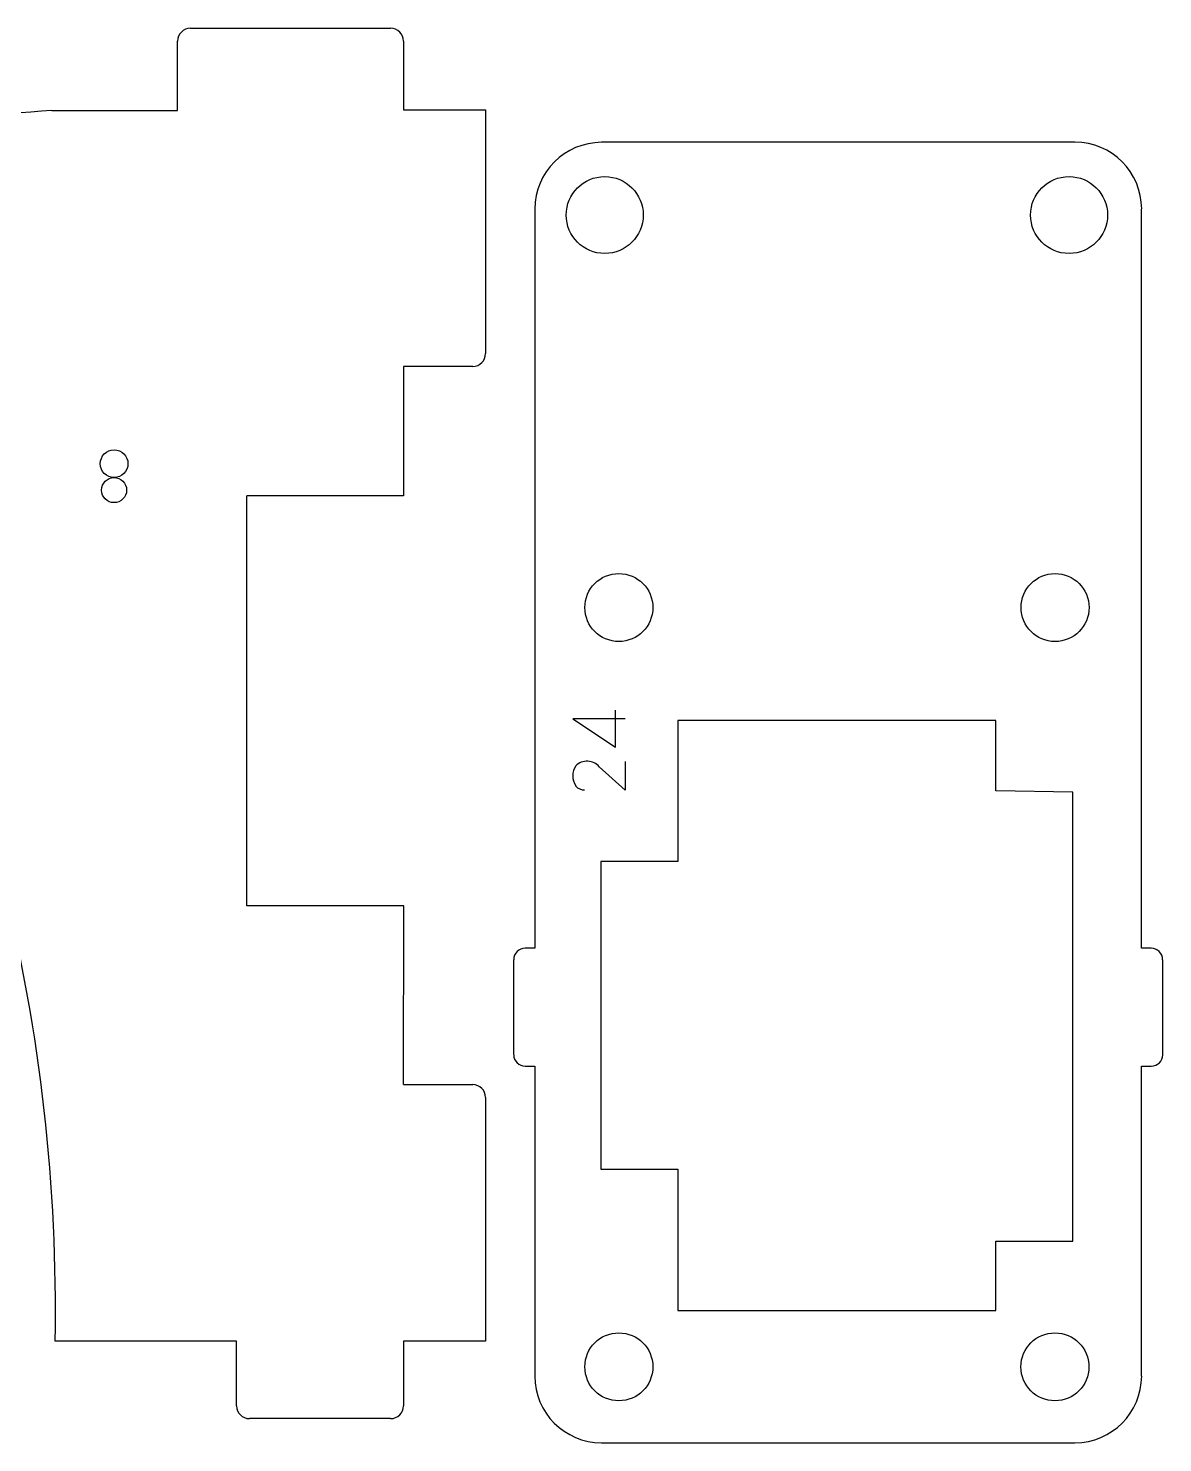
# Model space of a CAD drawing. Extents: x -0.7 to 36.3, y -28.5 to 29.4.
# Drawn here: x 27.22 to 36.06, y 18.34 to 29.36 of the extents above; entities that cross this region are included whole.
import ezdxf

# ---------------------------------------------------------------- set-up
doc = ezdxf.new("R2010")
doc.units = 0
for name, color, linetype in [('FIRST_CUTS', 1, 'CONTINUOUS'), ('LAYER_1', 3, 'CONTINUOUS'), ('VECTOR_ETCH', 5, 'CONTINUOUS')]:
    doc.layers.add(name, color=color, linetype=linetype)

msp = doc.modelspace()

# ---------------------------------------------------------------- linework, layer by layer
at = {"layer": 'FIRST_CUTS'}
for p, q in [((34.757, 23.969), (32.278, 23.969)), ((32.278, 23.969), (32.278, 22.869)), ((34.757, 23.419), (34.757, 23.969)), ((35.357, 23.409), (34.757, 23.419)), ((35.357, 19.909), (35.357, 23.409)), ((31.678, 22.869), (31.678, 20.469)), ((32.278, 22.869), (31.678, 22.869)), ((31.678, 20.469), (32.278, 20.469)), ((32.278, 20.469), (32.278, 19.369)), ((34.757, 19.369), (34.757, 19.909)), ((34.757, 19.909), (35.357, 19.909)), ((32.278, 19.369), (34.757, 19.369))]:
    msp.add_line(p, q, dxfattribs=at)
for centre, radius in [((31.708, 27.909), 0.3), ((35.327, 27.909), 0.3), ((31.818, 24.849), 0.265), ((35.218, 24.849), 0.265), ((31.818, 18.929), 0.265), ((35.217, 18.929), 0.265)]:
    msp.add_circle(centre, radius, dxfattribs=at)
at = {"layer": 'LAYER_1'}
for p, q in [((28.479, 29.365), (30.039, 29.365)), ((28.379, 28.725), (28.379, 29.265)), ((30.139, 29.265), (30.139, 28.729)), ((27.399, 28.725), (28.379, 28.725)), ((30.139, 28.729), (30.619, 28.729)), ((30.139, 28.729), (30.779, 28.729)), ((30.779, 28.729), (30.779, 26.829)), ((35.372, 28.476), (31.683, 28.476)), ((31.163, 27.956), (31.163, 22.885)), ((35.892, 22.193), (35.892, 27.956)), ((30.139, 26.729), (30.139, 25.721)), ((30.679, 26.729), (30.139, 26.729)), ((30.139, 25.721), (28.919, 25.721)), ((28.919, 22.522), (28.919, 25.721)), ((31.163, 22.885), (31.163, 22.193)), ((30.142, 22.522), (28.919, 22.522)), ((30.139, 21.129), (30.142, 22.522)), ((31.163, 22.193), (31.088, 22.193)), ((35.967, 22.193), (35.892, 22.193)), ((30.998, 22.103), (30.998, 21.363)), ((36.057, 21.363), (36.057, 22.103)), ((31.088, 21.273), (31.163, 21.273)), ((31.163, 21.273), (31.163, 18.857)), ((35.892, 18.857), (35.892, 21.273)), ((35.892, 21.273), (35.967, 21.273)), ((30.139, 21.129), (30.679, 21.129)), ((30.779, 21.029), (30.779, 19.129)), ((28.839, 19.129), (27.425, 19.129)), ((28.839, 18.625), (28.839, 19.129)), ((30.779, 19.129), (30.139, 19.129)), ((30.139, 19.129), (30.139, 18.625)), ((30.039, 18.525), (28.939, 18.525)), ((31.683, 18.337), (35.372, 18.337))]:
    msp.add_line(p, q, dxfattribs=at)
for centre, radius, start, end in [((28.479, 29.265), 0.1, 90, 180), ((30.039, 29.265), 0.1, 359.9994, 90), ((29.495, 0.465), 28.337, 94.2421, 99.5494), ((31.685, 27.954), 0.522, 90.1847, 179.8153), ((35.371, 27.955), 0.522, 0.1762, 89.8238), ((30.679, 26.829), 0.1, 270, 0), ((13.506, 19.368), 13.921, 359.0158, 13.8496), ((31.089, 22.103), 0.0904, 90.2567, 179.7433), ((35.966, 22.103), 0.0903, 0.2077, 89.7923), ((31.089, 21.363), 0.0903, 180.2077, 269.7923), ((35.967, 21.363), 0.0902, 270.1587, 359.8413), ((30.679, 21.029), 0.1, 0, 90), ((31.684, 18.859), 0.522, 180.1677, 269.8323), ((35.371, 18.859), 0.522, 270.1677, 359.8323), ((28.939, 18.625), 0.1, 180, 270), ((30.039, 18.625), 0.1, 270, 359.9919)]:
    msp.add_arc(centre, radius, start, end, dxfattribs=at)
at = {"layer": 'VECTOR_ETCH'}
for p, q in [((31.791, 23.76), (31.791, 24.048)), ((31.868, 23.982), (31.459, 23.982)), ((31.459, 23.982), (31.791, 23.76)), ((31.868, 23.426), (31.665, 23.607)), ((31.868, 23.648), (31.868, 23.426))]:
    msp.add_line(p, q, dxfattribs=at)
for centre, radius in [((27.884, 25.97), 0.108), ((27.884, 25.764), 0.0974)]:
    msp.add_circle(centre, radius, dxfattribs=at)
for centre, radius, start, end in [((31.597, 23.537), 0.139, 145.7884, 214.0042), ((31.57, 23.525), 0.126, 40.5084, 134.4482), ((31.548, 23.513), 0.0863, 219.3116, 272.2963)]:
    msp.add_arc(centre, radius, start, end, dxfattribs=at)

doc.saveas('drawing.dxf')
